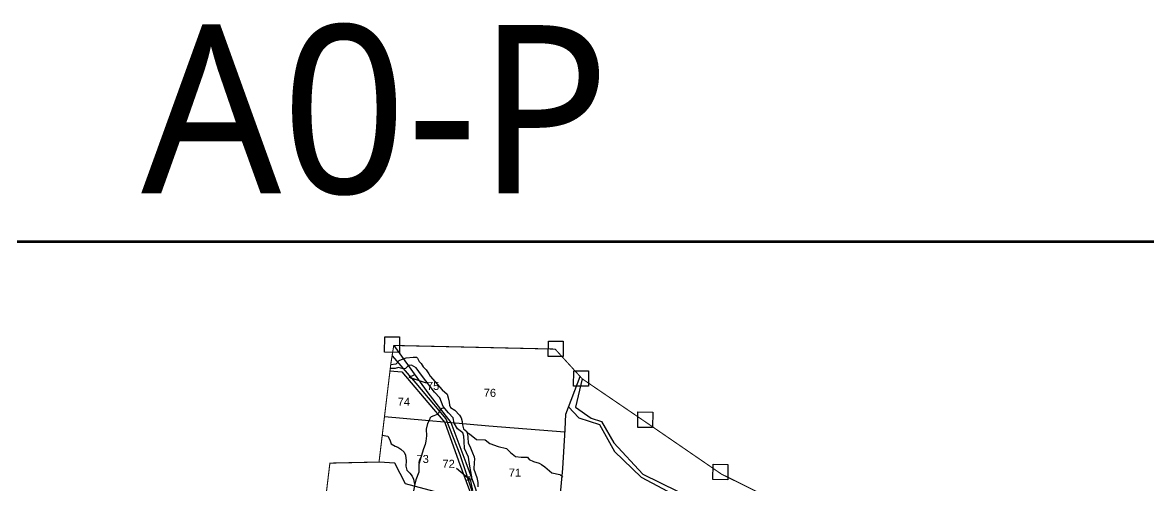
# Model space of a CAD drawing. Header units: inches. Extents: x 207447 to 213485, y 1587092 to 1593817.
# Drawn here: x 209818 to 211928, y 1592949 to 1593817 of the extents above; entities that cross this region are included whole.
import ezdxf

# ---------------------------------------------------------------- set-up
doc = ezdxf.new("R2010")
doc.units = ezdxf.units.IN
doc.header["$LTSCALE"] = 15
doc.header["$MEASUREMENT"] = 0
for name, color, linetype in [('BOUNDRY STONES', 240, 'Continuous'), ('CADAS', 1, 'Continuous'), ('PLOTS', 7, 'Continuous'), ('PLOTS NO', 7, 'Continuous'), ('ROADS', 1, 'Continuous'), ('STREAMS', 4, 'Continuous'), ('VILLAGE BOUNDAY', 5, 'Continuous'), ('VILLAGE BOUNDRY', 5, 'Continuous')]:
    doc.layers.add(name, color=color, linetype=linetype)
doc.styles.get("Standard").update_dxf_attribs({"font": 'arial.ttf'})
doc.styles.add('TMS', font='trebuc.ttf')

msp = doc.modelspace()

# ---------------------------------------------------------------- linework, layer by layer
at = {"layer": 'BOUNDRY STONES', "color": 1}
for points in [[(210496.9, 1593227.6), (210524.6, 1593227.3), (210524.3, 1593198.5), (210496.5, 1593198.8)], [(210803.5, 1593219.7), (210831.3, 1593219.3), (210830.9, 1593190.5), (210803.2, 1593190.9)], [(210850.9, 1593164.1), (210878.6, 1593163.7), (210878.3, 1593134.9), (210850.5, 1593135.3)], [(210971.3, 1593086.7), (210999.1, 1593086.3), (210998.7, 1593057.5), (210970.9, 1593057.8)], [(211112.1, 1592988.6), (211139.9, 1592988.3), (211139.5, 1592959.5), (211111.8, 1592959.8)]]:
    msp.add_lwpolyline(points, close=True, dxfattribs=at)
at = {"layer": 'PLOTS'}
for points in [[(210513.6, 1593211.4), (210577.5, 1593122.7), (210620.3, 1593066.8), (210648.5, 1592991.7), (210664.8, 1592948.4), (210674.3, 1592918.7), (210695.9, 1592843.1), (210699.6, 1592830.6), (210697.5, 1592783.8), (210700.8, 1592761.6), (210713.7, 1592690.3), (210722.1, 1592637.2), (210743.3, 1592567.2), (210794.9, 1592562.9), (210809.8, 1592708.3), (210814.4, 1592778.2), (210819.8, 1592863.2), (210822.5, 1592892.9), (210830.7, 1592980.4), (210834.6, 1593053.7), (210836.1, 1593082.6), (210862.8, 1593153.4)], [(210506.5, 1593163.9), (210528.6, 1593162.2), (210588.2, 1593092.2), (210609.5, 1593067.1), (210635.2, 1592995.2), (210655.8, 1592939.6), (210661.9, 1592918.1), (210671.3, 1592835), (210678.1, 1592756), (210679, 1592684.8), (210715.1, 1592646), (210721.4, 1592641.3)], [(210841.3, 1593096.3), (210860.2, 1593075.5), (210899.2, 1593063.2), (210927.3, 1593012.4), (210977, 1592964.3), (211046.7, 1592927.5), (211048.8, 1592923.5), (211053.5, 1592914.1), (211119, 1592878.4), (211174.7, 1592849.7), (211194.4, 1592869.4), (211225.2, 1592866.8), (211307.3, 1592814.1), (211419.2, 1592739.2), (211523.6, 1592720.8)], [(210496.2, 1593078), (210692, 1593060.4), (210834.3, 1593049.3)], [(211174.7, 1592849.7), (211149.5, 1592795.8), (211032.7, 1592823.9), (210894.1, 1592861.4), (210821.4, 1592881), (210674.3, 1592918.7), (210661.9, 1592918.1), (210535.7, 1592951.9), (210515.9, 1592990.8), (210486, 1592992.8)]]:
    msp.add_lwpolyline(points, dxfattribs=at)
at = {"layer": 'PLOTS NO'}
for points in [[(210552.4, 1593146.2), (210542.6, 1593152.1), (210551.6, 1593156.1)], [(210542.6, 1593152.1), (210574.3, 1593141.6)], [(210655.8, 1592959.9), (210631.4, 1592980.6)], [(210650, 1592959), (210655.8, 1592959.9), (210654.8, 1592966.3)]]:
    msp.add_lwpolyline(points, dxfattribs=at)
at = {"layer": 'ROADS', "color": 1}
for points in [[(210510.5, 1593192.1), (210555, 1593140.7), (210611.4, 1593073.8), (210637.4, 1593006.9), (210662.5, 1592931.6)], [(210867, 1593148.7), (210854.3, 1593096), (210883.7, 1593075.2), (210902.7, 1593068.7), (210926.3, 1593029.1), (210980.4, 1592970.1), (211045.3, 1592938), (211063, 1592918.9), (211151.8, 1592866.8), (211184.2, 1592874.6), (211220.2, 1592876.3), (211295.6, 1592832.5), (211296.4, 1592813), (211275.9, 1592796.4), (211251.8, 1592719.1), (211386.1, 1592626.3), (211421.7, 1592601.7), (211518, 1592565.1)]]:
    msp.add_lwpolyline(points, dxfattribs=at)
at = {"layer": 'STREAMS', "color": 4}
for points in [[(210507.8, 1593175.8), (210518.1, 1593177.2), (210523.6, 1593182.9), (210531.2, 1593186.4), (210536.9, 1593188.2), (210549.7, 1593189.6), (210556.2, 1593189.5), (210558.2, 1593187.4), (210561.4, 1593181.4), (210565, 1593177.3), (210568.8, 1593171.4), (210574.1, 1593165.9), (210579.6, 1593158.4), (210581.6, 1593154.1), (210604.6, 1593127.9), (210613.7, 1593120), (210615.8, 1593113.1), (210617.5, 1593105.2), (210618.1, 1593099.2), (210620.1, 1593095), (210627.9, 1593089.9), (210637.1, 1593080.8), (210639.7, 1593075.6), (210641.8, 1593068.6), (210642.6, 1593062.7), (210644.3, 1593055.1), (210650.8, 1593050), (210652.1, 1593045.6), (210652.6, 1593038.9), (210652.8, 1593028.7), (210657.3, 1593019.3), (210660.9, 1593009.8), (210664.2, 1593002.6), (210664.9, 1592997.9), (210664.1, 1592991.9), (210663.6, 1592979.5), (210669.5, 1592963.8), (210671.4, 1592954.5), (210671.3, 1592946.2)], [(210657.3, 1592957.5), (210660.2, 1592965), (210656.2, 1592984.8), (210653.8, 1593002), (210646.1, 1593018.2), (210645.4, 1593032.2), (210645, 1593041.5), (210642.8, 1593047.7), (210633.2, 1593055.2), (210626.8, 1593065.4), (210625.1, 1593075.9), (210616, 1593085.1), (210606.5, 1593097), (210599.9, 1593113.3), (210590, 1593123.8), (210565.3, 1593155.9), (210555.6, 1593169.5), (210547.1, 1593174.5), (210541.3, 1593173.7), (210535.9, 1593168), (210531, 1593167.6), (210522.8, 1593169.8), (210516.4, 1593168.4), (210506.8, 1593168)], [(210608.3, 1593094.8), (210606.8, 1593094.1), (210603.5, 1593093), (210601.3, 1593092.1), (210598.8, 1593087.7), (210597.2, 1593084.7), (210595.2, 1593081.8), (210589, 1593079.2), (210583.5, 1593077.5), (210581.1, 1593075.1), (210580.4, 1593072.1), (210576.8, 1593065.2), (210574.2, 1593054.6), (210574.7, 1593042.2), (210573.9, 1593032.2), (210572.6, 1593025.5), (210569.1, 1593017.6), (210560.6, 1592988.7), (210560.4, 1592973.8), (210554.8, 1592959.7), (210552.2, 1592949.1), (210549.7, 1592935.3)], [(210492, 1593042.9), (210502.3, 1593041.4), (210506.2, 1593034.2), (210509, 1593027), (210516.1, 1593022.6), (210521.5, 1593020.8), (210526.6, 1593017.1), (210533.1, 1593011.3), (210535.3, 1593005.5), (210536.6, 1592995.2), (210536.5, 1592985.2), (210538.4, 1592977.5), (210543.8, 1592971.7), (210548, 1592966.2), (210550.8, 1592960.8), (210552.4, 1592951.3)], [(210650, 1593049), (210655.7, 1593045.4), (210668.9, 1593034.8), (210684.8, 1593034.6), (210693.4, 1593027.6), (210709.3, 1593021.9), (210724.9, 1593018.2), (210732.6, 1593010.6), (210741.8, 1593003.2), (210752.2, 1593002), (210764.1, 1593002.1), (210767.5, 1592997.7), (210775.3, 1592993.9), (210786.3, 1592990.8), (210790.3, 1592987.9), (210796.6, 1592983.7), (210809.9, 1592972.7), (210824.7, 1592969.3), (210830.4, 1592964.6)], [(210657.6, 1592957.6), (210658.7, 1592951.5), (210661.1, 1592939.5)]]:
    msp.add_lwpolyline(points, dxfattribs=at)
at = {"layer": 'VILLAGE BOUNDAY', "color": 5, "const_width": 5}
msp.add_lwpolyline([(207449.1, 1593406.2), (213480.8, 1593406.2), (213480.8, 1587095.7), (207449.1, 1587095.7)], close=True, dxfattribs=at)
at = {"layer": 'VILLAGE BOUNDRY'}
msp.add_lwpolyline([(210382.9, 1592898.9, 2, 2, 0), (210393.9, 1592990.8, 2, 2, 0), (210486, 1592992.8, 2, 2, 0), (210508.2, 1593177.6, 2, 2, 0), (210513.6, 1593211.4, 2, 2, 0), (210816, 1593204.6, 2, 2, 0), (210867, 1593148.7, 2, 2, 0), (210990.3, 1593064.6, 2, 2, 0), (211127.4, 1592970.4, 2, 2, 0), (211241, 1592913.9, 2, 2, 0)], format="xyseb", dxfattribs=at)

# ---------------------------------------------------------------- texts
at = {"layer": 'CADAS', "color": 2, "style": 'TMS'}
msp.add_text('A0-P', height=315.69, dxfattribs=at).set_placement((210040.2, 1593496.4))
at = {"layer": 'PLOTS'}
for s, p in [('75', (210575.6, 1593128.2)), ('76', (210682, 1593115.3)), ('74', (210520.8, 1593098.6)), ('73', (210556, 1592991.3)), ('72', (210604.6, 1592982.2)), ('71', (210729, 1592965.6))]:
    msp.add_text(s, height=15, rotation=359.2784, dxfattribs=at).set_placement(p)

doc.saveas('drawing.dxf')
